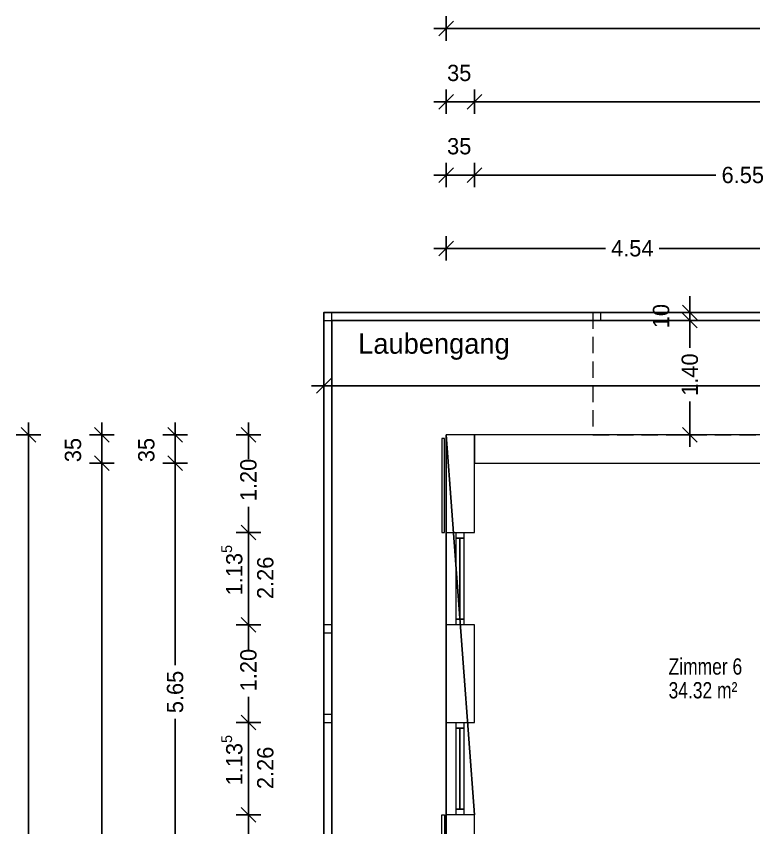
# Model space of a CAD drawing. Header units: metres. Extents: x 153.5 to 178.4, y 23.4 to 51.6.
# Drawn here: x 153.52 to 162.57, y 41.66 to 51.62 of the extents above; entities that cross this region are included whole.
import ezdxf

# ---------------------------------------------------------------- set-up
doc = ezdxf.new("R2010")
doc.units = ezdxf.units.M
doc.header["$XCLIPFRAME"] = 2
doc.header["$PDMODE"] = 65
doc.linetypes.add('AUSGEZOGEN', pattern=[0])
doc.linetypes.add('VERDECKT2_S2', pattern=[0.27, 0.2, -0.07])
for name, color, linetype, lineweight in [('Allgemein03', 7, 'AUSGEZOGEN', 25), ('Fenster', 7, 'AUSGEZOGEN', 13), ('Fensterbank', 7, 'AUSGEZOGEN', 13), ('Pfosten_ Stützen', 7, 'AUSGEZOGEN', 13), ('Raumbezeichnung', 7, 'AUSGEZOGEN', 13), ('Raumnummer', 7, 'AUSGEZOGEN', 13), ('Standard', 7, 'AUSGEZOGEN', 25), ('Stütze Holz', 7, 'AUSGEZOGEN', 13), ('Verschattung', 7, 'AUSGEZOGEN', 13), ('Wand Holz tragend', 7, 'AUSGEZOGEN', 13), ('Wohnfläche-Rohbau', 7, 'AUSGEZOGEN', 13)]:
    doc.layers.add(name, color=color, linetype=linetype, lineweight=lineweight)
doc.styles.add('ARIAL', font='arial.ttf')
doc.styles.add('Posterama Text Light', font='')
doc.styles.get('Posterama Text Light').set_extended_font_data('Posterama Text Light')
doc.dimstyles.new('DIMSTYLE_18', dxfattribs={"dimtxt": 0.2, "dimasz": 0.3, "dimexe": 0, "dimexo": 0, "dimgap": 0.1, "dimtad": 0, "dimrnd": 0.005, "dimzin": 4, "dimdsep": 46, "dimtxsty": 'Posterama Text Light', "dimblk1": 'ALL_ML_STRICH', "dimblk2": 'ALL_ML_STRICH', "dimsah": 1, "dimcen": 0, "dimclrd": 7, "dimclre": 7, "dimclrt": 7, "dimadec": 0, "dimazin": 0, "dimtfac": 1, "dimtdec": 0, "dimtix": 1, "dimtmove": 2, "dimatfit": 3, "dimfxl": 0, "dimtzin": 0, "dimlwd": 0, "dimlwe": 25, "dimarcsym": 0})
doc.dimstyles.new('DIMSTYLE_20', dxfattribs={"dimtxt": 0.2, "dimasz": 0.3, "dimexe": 0, "dimexo": 0, "dimgap": 0.1, "dimtad": 0, "dimrnd": 0.005, "dimzin": 4, "dimdsep": 46, "dimtxsty": 'Posterama Text Light', "dimblk1": 'ALL_ML_STRICH', "dimblk2": 'ALL_ML_STRICH', "dimsah": 1, "dimcen": 0, "dimclrd": 7, "dimclre": 7, "dimclrt": 7, "dimadec": 0, "dimazin": 0, "dimtfac": 1, "dimtdec": 0, "dimtix": 1, "dimtmove": 2, "dimatfit": 3, "dimfxl": 0, "dimtzin": 0, "dimlwd": 0, "dimlwe": 25, "dimarcsym": 0})
doc.dimstyles.new('DIMSTYLE_22', dxfattribs={"dimtxt": 0.2, "dimasz": 0.3, "dimexe": 0, "dimexo": 0, "dimgap": 0.1, "dimtad": 2, "dimdec": 1, "dimlfac": 100, "dimrnd": 0.5, "dimzin": 4, "dimdsep": 46, "dimtxsty": 'Posterama Text Light', "dimblk1": 'ALL_ML_STRICH', "dimblk2": 'ALL_ML_STRICH', "dimsah": 1, "dimcen": 0, "dimclrd": 7, "dimclre": 7, "dimclrt": 7, "dimadec": 0, "dimazin": 0, "dimtfac": 1, "dimtdec": 0, "dimtix": 1, "dimtmove": 2, "dimatfit": 3, "dimfxl": 0, "dimtvp": 1.2, "dimtzin": 0, "dimlwd": 0, "dimlwe": 25, "dimarcsym": 0})
doc.dimstyles.new('DIMSTYLE_3', dxfattribs={"dimtxt": 0.2, "dimasz": 0.3, "dimexe": 0, "dimexo": 1e-06, "dimgap": 0.1, "dimtad": 0, "dimdec": 3, "dimrnd": 0.005, "dimzin": 0, "dimdsep": 46, "dimtxsty": 'Posterama Text Light', "dimblk1": 'ALL_ML_STRICH', "dimblk2": 'ALL_ML_STRICH', "dimsah": 1, "dimcen": 0, "dimse1": 1, "dimse2": 1, "dimclrd": 7, "dimclre": 7, "dimclrt": 7, "dimadec": 0, "dimazin": 0, "dimtfac": 1, "dimtdec": 0, "dimtix": 1, "dimtmove": 2, "dimatfit": 3, "dimfxl": 0, "dimtzin": 0, "dimlwd": 0, "dimlwe": 25, "dimarcsym": 0})
doc.dimstyles.new('DIMSTYLE_5', dxfattribs={"dimtxt": 0.2, "dimasz": 0.3, "dimexe": 0, "dimexo": 1e-06, "dimgap": 0.1, "dimtad": 0, "dimrnd": 0.005, "dimzin": 0, "dimdsep": 46, "dimtxsty": 'Posterama Text Light', "dimblk1": 'ALL_ML_STRICH', "dimblk2": 'ALL_ML_STRICH', "dimsah": 1, "dimcen": 0, "dimse1": 1, "dimse2": 1, "dimclrd": 7, "dimclre": 7, "dimclrt": 7, "dimadec": 0, "dimazin": 0, "dimtfac": 1, "dimtdec": 0, "dimtix": 1, "dimtmove": 2, "dimatfit": 3, "dimfxl": 0, "dimtzin": 0, "dimlwd": 0, "dimlwe": 25, "dimarcsym": 0})
doc.dimstyles.new('DIMSTYLE_7', dxfattribs={"dimtxt": 0.2, "dimasz": 0.3, "dimexe": 0, "dimexo": 1e-06, "dimgap": 0.1, "dimtad": 2, "dimdec": 1, "dimlfac": 100, "dimrnd": 0.5, "dimzin": 0, "dimdsep": 46, "dimtxsty": 'Posterama Text Light', "dimblk1": 'ALL_ML_STRICH', "dimblk2": 'ALL_ML_STRICH', "dimsah": 1, "dimcen": 0, "dimse1": 1, "dimse2": 1, "dimclrd": 7, "dimclre": 7, "dimclrt": 7, "dimadec": 0, "dimazin": 0, "dimtfac": 1, "dimtdec": 0, "dimtix": 1, "dimtmove": 2, "dimatfit": 3, "dimfxl": 0, "dimtvp": 1.2, "dimtzin": 0, "dimlwd": 0, "dimlwe": 25, "dimarcsym": 0})
doc.dimstyles.new('DIMSTYLE_9', dxfattribs={"dimtxt": 0.2, "dimasz": 0.3, "dimexe": 0, "dimexo": 1e-06, "dimgap": 0.1, "dimtad": 2, "dimdec": 3, "dimrnd": 0.005, "dimzin": 0, "dimdsep": 46, "dimtxsty": 'Posterama Text Light', "dimblk1": 'ALL_ML_STRICH', "dimblk2": 'ALL_ML_STRICH', "dimsah": 1, "dimcen": 0, "dimse1": 1, "dimse2": 1, "dimclrd": 7, "dimclre": 7, "dimclrt": 7, "dimadec": 0, "dimazin": 0, "dimtfac": 1, "dimtdec": 0, "dimtix": 1, "dimtmove": 2, "dimatfit": 3, "dimfxl": 0, "dimtzin": 0, "dimlwd": 0, "dimlwe": 25, "dimarcsym": 0})
picture_1 = doc.add_image_def('image1.jpg', size_in_pixel=(256, 256))
picture_2 = doc.add_image_def('image2.jpg', size_in_pixel=(256, 256))

# ---------------------------------------------------------------- blocks, each defined once
blk = doc.blocks.new('ALL_ML_STRICH')
at = {"color": 0, "linetype": 'ByBlock', "lineweight": -2}
for p, q in [((0, -0.5), (0, 0.5)), ((-1, 0), (0.5, 0)), ((-0.3, -0.3), (0.3, 0.3))]:
    blk.add_line(p, q, dxfattribs=at)
blk = doc.blocks.new('*D25')
at = {"layer": 'DEFPOINTS', "color": 7, "linetype": 'AUSGEZOGEN', "lineweight": 25, "transparency": 33554687}
for p in [(158.7978, 46.4848), (153.6732, 28.4819), (158.7978, 28.4819)]:
    blk.add_point(p, dxfattribs=at)
at = {"layer": 'Standard', "color": 7, "linetype": 'AUSGEZOGEN', "lineweight": -2, "transparency": 33554687}
for p, q in [((153.6732, 37.9821), (153.6732, 46.4848)), ((153.6732, 28.4819), (153.6732, 37.0421))]:
    blk.add_line(p, q, dxfattribs=at)
at = {"layer": 'Standard', "color": 7, "linetype": 'AUSGEZOGEN', "lineweight": 25, "transparency": 33554687, "xscale": 0.3, "yscale": 0.3, "zscale": 0.3}
for p, rotation in [((153.6732, 46.4848), 90), ((153.6732, 28.4819), 270)]:
    blk.add_blockref('ALL_ML_STRICH', p, dxfattribs=dict(at, rotation=rotation))
at = {"layer": 'Standard', "color": 7, "linetype": 'AUSGEZOGEN', "lineweight": 25, "transparency": 33554687, "insert": (153.6732, 37.5121), "char_height": 0.2, "width": 1.2, "attachment_point": 5, "rotation": 90, "style": 'Posterama Text Light'}
blk.add_mtext('\\A1;{\\A1;{18.00\\H0.132000;\\S5^ ;}}', dxfattribs=at)
blk = doc.blocks.new('*D27')
at = {"layer": 'DEFPOINTS', "color": 7, "linetype": 'AUSGEZOGEN', "lineweight": 25, "transparency": 33554687}
for p in [(158.7978, 51.4721), (158.7978, 46.4848), (172.7978, 46.4848)]:
    blk.add_point(p, dxfattribs=at)
at = {"layer": 'Standard', "color": 7, "linetype": 'AUSGEZOGEN', "lineweight": -2, "transparency": 33554687}
for p, q in [((158.7978, 51.4721), (165.4096, 51.4721)), ((166.2096, 51.4721), (172.7978, 51.4721))]:
    blk.add_line(p, q, dxfattribs=at)
at = {"layer": 'Standard', "color": 7, "linetype": 'AUSGEZOGEN', "lineweight": 25, "transparency": 33554687, "xscale": 0.3, "yscale": 0.3, "zscale": 0.3, "rotation": 180}
blk.add_blockref('ALL_ML_STRICH', (158.7978, 51.4721), dxfattribs=at)
at = {"layer": 'Standard', "color": 7, "linetype": 'AUSGEZOGEN', "lineweight": 25, "transparency": 33554687, "xscale": 0.3, "yscale": 0.3, "zscale": 0.3}
blk.add_blockref('ALL_ML_STRICH', (172.7978, 51.4721), dxfattribs=at)
at = {"layer": 'Standard', "color": 7, "linetype": 'AUSGEZOGEN', "lineweight": 25, "transparency": 33554687, "insert": (165.8096, 51.4721), "char_height": 0.2, "width": 1, "attachment_point": 5, "style": 'Posterama Text Light'}
blk.add_mtext('\\A1;{\\A1;{14.00\\H0.132000;\\S^ ;}}', dxfattribs=at)
blk = doc.blocks.new('*D33')
at = {"layer": 'DEFPOINTS', "color": 7, "linetype": 'AUSGEZOGEN', "lineweight": 25, "transparency": 33554687}
for p in [(158.7978, 50.5721), (158.7978, 46.4848), (159.1478, 46.1348)]:
    blk.add_point(p, dxfattribs=at)
at = {"layer": 'Standard', "color": 7, "linetype": 'AUSGEZOGEN', "lineweight": -2, "transparency": 33554687}
blk.add_line((158.7978, 50.5721), (159.1478, 50.5721), dxfattribs=at)
at = {"layer": 'Standard', "color": 7, "linetype": 'AUSGEZOGEN', "lineweight": 25, "transparency": 33554687, "xscale": 0.3, "yscale": 0.3, "zscale": 0.3, "rotation": 180}
blk.add_blockref('ALL_ML_STRICH', (158.7978, 50.5721), dxfattribs=at)
at = {"layer": 'Standard', "color": 7, "linetype": 'AUSGEZOGEN', "lineweight": 25, "transparency": 33554687, "xscale": 0.3, "yscale": 0.3, "zscale": 0.3}
blk.add_blockref('ALL_ML_STRICH', (159.1478, 50.5721), dxfattribs=at)
at = {"layer": 'Standard', "color": 7, "linetype": 'AUSGEZOGEN', "lineweight": 25, "transparency": 33554687, "insert": (158.9592, 50.9249), "char_height": 0.2, "width": 0.8, "attachment_point": 5, "style": 'Posterama Text Light'}
blk.add_mtext('\\A1;{\\A1;{35\\H0.132000;\\S^ ;}}', dxfattribs=at)
blk = doc.blocks.new('*D34')
at = {"layer": 'DEFPOINTS', "color": 7, "linetype": 'AUSGEZOGEN', "lineweight": 25, "transparency": 33554687}
for p in [(159.1478, 50.5721), (159.1478, 46.1348), (172.4478, 46.1348)]:
    blk.add_point(p, dxfattribs=at)
at = {"layer": 'Standard', "color": 7, "linetype": 'AUSGEZOGEN', "lineweight": -2, "transparency": 33554687}
for p, q in [((159.1478, 50.5721), (165.4248, 50.5721)), ((166.2248, 50.5721), (172.4478, 50.5721))]:
    blk.add_line(p, q, dxfattribs=at)
at = {"layer": 'Standard', "color": 7, "linetype": 'AUSGEZOGEN', "lineweight": 25, "transparency": 33554687, "xscale": 0.3, "yscale": 0.3, "zscale": 0.3, "rotation": 180}
blk.add_blockref('ALL_ML_STRICH', (159.1478, 50.5721), dxfattribs=at)
at = {"layer": 'Standard', "color": 7, "linetype": 'AUSGEZOGEN', "lineweight": 25, "transparency": 33554687, "xscale": 0.3, "yscale": 0.3, "zscale": 0.3}
blk.add_blockref('ALL_ML_STRICH', (172.4478, 50.5721), dxfattribs=at)
at = {"layer": 'Standard', "color": 7, "linetype": 'AUSGEZOGEN', "lineweight": 25, "transparency": 33554687, "insert": (165.8248, 50.5721), "char_height": 0.2, "width": 1, "attachment_point": 5, "style": 'Posterama Text Light'}
blk.add_mtext('\\A1;{\\A1;{13.30\\H0.132000;\\S^ ;}}', dxfattribs=at)
blk = doc.blocks.new('*D39')
at = {"layer": 'DEFPOINTS', "color": 7, "linetype": 'AUSGEZOGEN', "lineweight": 25, "transparency": 33554687}
for p in [(158.7978, 48.7721), (158.7978, 46.4848), (163.3378, 46.4848)]:
    blk.add_point(p, dxfattribs=at)
at = {"layer": 'Standard', "color": 7, "linetype": 'AUSGEZOGEN', "lineweight": -2, "transparency": 33554687}
for p, q in [((158.7978, 48.7721), (160.753, 48.7721)), ((161.413, 48.7721), (163.3378, 48.7721))]:
    blk.add_line(p, q, dxfattribs=at)
at = {"layer": 'Standard', "color": 7, "linetype": 'AUSGEZOGEN', "lineweight": 25, "transparency": 33554687, "xscale": 0.3, "yscale": 0.3, "zscale": 0.3, "rotation": 180}
blk.add_blockref('ALL_ML_STRICH', (158.7978, 48.7721), dxfattribs=at)
at = {"layer": 'Standard', "color": 7, "linetype": 'AUSGEZOGEN', "lineweight": 25, "transparency": 33554687, "xscale": 0.3, "yscale": 0.3, "zscale": 0.3}
blk.add_blockref('ALL_ML_STRICH', (163.3378, 48.7721), dxfattribs=at)
at = {"layer": 'Standard', "color": 7, "linetype": 'AUSGEZOGEN', "lineweight": 25, "transparency": 33554687, "insert": (161.083, 48.7721), "char_height": 0.2, "width": 0.8, "attachment_point": 5, "style": 'Posterama Text Light'}
blk.add_mtext('\\A1;{\\A1;{4.54\\H0.132000;\\S^ ;}}', dxfattribs=at)
blk = doc.blocks.new('*D58')
at = {"layer": 'DEFPOINTS', "color": 7, "linetype": 'AUSGEZOGEN', "lineweight": 25, "transparency": 33554687}
for p in [(159.1478, 46.1348), (154.5732, 28.8319), (159.1478, 28.8319)]:
    blk.add_point(p, dxfattribs=at)
at = {"layer": 'Standard', "color": 7, "linetype": 'AUSGEZOGEN', "lineweight": -2, "transparency": 33554687}
for p, q in [((154.5732, 38.0094), (154.5732, 46.1348)), ((154.5732, 28.8319), (154.5732, 37.0694))]:
    blk.add_line(p, q, dxfattribs=at)
at = {"layer": 'Standard', "color": 7, "linetype": 'AUSGEZOGEN', "lineweight": 25, "transparency": 33554687, "xscale": 0.3, "yscale": 0.3, "zscale": 0.3}
for p, rotation in [((154.5732, 46.1348), 90), ((154.5732, 28.8319), 270)]:
    blk.add_blockref('ALL_ML_STRICH', p, dxfattribs=dict(at, rotation=rotation))
at = {"layer": 'Standard', "color": 7, "linetype": 'AUSGEZOGEN', "lineweight": 25, "transparency": 33554687, "insert": (154.5732, 37.5394), "char_height": 0.2, "width": 1.2, "attachment_point": 5, "rotation": 90, "style": 'Posterama Text Light'}
blk.add_mtext('\\A1;{\\A1;{17.30\\H0.132000;\\S5^ ;}}', dxfattribs=at)
blk = doc.blocks.new('*D59')
at = {"layer": 'DEFPOINTS', "color": 7, "linetype": 'AUSGEZOGEN', "lineweight": 25, "transparency": 33554687}
for p in [(158.7978, 46.4848), (154.5732, 46.1348), (159.1478, 46.1348)]:
    blk.add_point(p, dxfattribs=at)
at = {"layer": 'Standard', "color": 7, "linetype": 'AUSGEZOGEN', "lineweight": -2, "transparency": 33554687}
blk.add_line((154.5732, 46.1348), (154.5732, 46.4848), dxfattribs=at)
at = {"layer": 'Standard', "color": 7, "linetype": 'AUSGEZOGEN', "lineweight": 25, "transparency": 33554687, "xscale": 0.3, "yscale": 0.3, "zscale": 0.3}
for p, rotation in [((154.5732, 46.4848), 90), ((154.5732, 46.1348), 270)]:
    blk.add_blockref('ALL_ML_STRICH', p, dxfattribs=dict(at, rotation=rotation))
at = {"layer": 'Standard', "color": 7, "linetype": 'AUSGEZOGEN', "lineweight": 25, "transparency": 33554687, "insert": (154.2204, 46.2963), "char_height": 0.2, "width": 0.8, "attachment_point": 5, "rotation": 90, "style": 'Posterama Text Light'}
blk.add_mtext('\\A1;{\\A1;{35\\H0.132000;\\S^ ;}}', dxfattribs=at)
blk = doc.blocks.new('*D76')
at = {"layer": 'DEFPOINTS', "color": 7, "linetype": 'AUSGEZOGEN', "lineweight": 25, "transparency": 33554687}
for p in [(158.7978, 41.8167), (156.3732, 40.4848), (159.1478, 40.4848)]:
    blk.add_point(p, dxfattribs=at)
at = {"layer": 'Standard', "color": 7, "linetype": 'AUSGEZOGEN', "lineweight": -2, "transparency": 33554687}
for p, q in [((156.3732, 41.5326), (156.3732, 41.8167)), ((156.3732, 40.4848), (156.3732, 40.8726))]:
    blk.add_line(p, q, dxfattribs=at)
at = {"layer": 'Standard', "color": 7, "linetype": 'AUSGEZOGEN', "lineweight": 25, "transparency": 33554687, "xscale": 0.3, "yscale": 0.3, "zscale": 0.3}
for p, rotation in [((156.3732, 41.8167), 90), ((156.3732, 40.4848), 270)]:
    blk.add_blockref('ALL_ML_STRICH', p, dxfattribs=dict(at, rotation=rotation))
at = {"layer": 'Standard', "color": 7, "linetype": 'AUSGEZOGEN', "lineweight": 25, "transparency": 33554687, "insert": (156.3732, 41.2026), "char_height": 0.2, "width": 0.8, "attachment_point": 5, "rotation": 90, "style": 'Posterama Text Light'}
blk.add_mtext('\\A1;{\\A1;{1.33\\H0.132000;\\S^ ;}}', dxfattribs=at)
blk = doc.blocks.new('*D77')
at = {"layer": 'DEFPOINTS', "color": 7, "linetype": 'AUSGEZOGEN', "lineweight": 25, "transparency": 33554687}
for p in [(158.7978, 42.9517), (156.3732, 41.8167), (158.7978, 41.8167)]:
    blk.add_point(p, dxfattribs=at)
at = {"layer": 'Standard', "color": 7, "linetype": 'AUSGEZOGEN', "lineweight": -2, "transparency": 33554687}
blk.add_line((156.3732, 41.8167), (156.3732, 42.9517), dxfattribs=at)
at = {"layer": 'Standard', "color": 7, "linetype": 'AUSGEZOGEN', "lineweight": 25, "transparency": 33554687, "xscale": 0.3, "yscale": 0.3, "zscale": 0.3}
for p, rotation in [((156.3732, 42.9517), 90), ((156.3732, 41.8167), 270)]:
    blk.add_blockref('ALL_ML_STRICH', p, dxfattribs=dict(at, rotation=rotation))
at = {"layer": 'Standard', "color": 7, "linetype": 'AUSGEZOGEN', "lineweight": 25, "transparency": 33554687, "insert": (156.1704, 42.4889), "char_height": 0.2, "width": 1, "attachment_point": 5, "rotation": 90, "style": 'Posterama Text Light'}
blk.add_mtext('\\A1;{\\A1;{1.13\\H0.132000;\\S5^ ;}}', dxfattribs=at)
at = {"layer": 'Standard', "color": 7, "linetype": 'AUSGEZOGEN', "lineweight": 25, "transparency": 33554687, "insert": (156.4788, 42.1341), "char_height": 0.2, "width": 0.01, "attachment_point": 1, "rotation": 90, "line_spacing_factor": 0.60241, "style": 'Posterama Text Light'}
blk.add_mtext('\\A1;{2.26\\H0.132000;\\S^ ;}', dxfattribs=at)
blk = doc.blocks.new('*D78')
at = {"layer": 'DEFPOINTS', "color": 7, "linetype": 'AUSGEZOGEN', "lineweight": 25, "transparency": 33554687}
for p in [(158.7978, 44.1498), (156.3732, 42.9517), (158.7978, 42.9517)]:
    blk.add_point(p, dxfattribs=at)
at = {"layer": 'Standard', "color": 7, "linetype": 'AUSGEZOGEN', "lineweight": -2, "transparency": 33554687}
for p, q in [((156.3732, 43.925), (156.3732, 44.1498)), ((156.3732, 42.9517), (156.3732, 43.265))]:
    blk.add_line(p, q, dxfattribs=at)
at = {"layer": 'Standard', "color": 7, "linetype": 'AUSGEZOGEN', "lineweight": 25, "transparency": 33554687, "xscale": 0.3, "yscale": 0.3, "zscale": 0.3}
for p, rotation in [((156.3732, 44.1498), 90), ((156.3732, 42.9517), 270)]:
    blk.add_blockref('ALL_ML_STRICH', p, dxfattribs=dict(at, rotation=rotation))
at = {"layer": 'Standard', "color": 7, "linetype": 'AUSGEZOGEN', "lineweight": 25, "transparency": 33554687, "insert": (156.3732, 43.595), "char_height": 0.2, "width": 0.8, "attachment_point": 5, "rotation": 90, "style": 'Posterama Text Light'}
blk.add_mtext('\\A1;{\\A1;{1.20\\H0.132000;\\S^ ;}}', dxfattribs=at)
blk = doc.blocks.new('*D79')
at = {"layer": 'DEFPOINTS', "color": 7, "linetype": 'AUSGEZOGEN', "lineweight": 25, "transparency": 33554687}
for p in [(158.7978, 45.2848), (156.3732, 44.1498), (158.7978, 44.1498)]:
    blk.add_point(p, dxfattribs=at)
at = {"layer": 'Standard', "color": 7, "linetype": 'AUSGEZOGEN', "lineweight": -2, "transparency": 33554687}
blk.add_line((156.3732, 44.1498), (156.3732, 45.2848), dxfattribs=at)
at = {"layer": 'Standard', "color": 7, "linetype": 'AUSGEZOGEN', "lineweight": 25, "transparency": 33554687, "xscale": 0.3, "yscale": 0.3, "zscale": 0.3}
for p, rotation in [((156.3732, 45.2848), 90), ((156.3732, 44.1498), 270)]:
    blk.add_blockref('ALL_ML_STRICH', p, dxfattribs=dict(at, rotation=rotation))
at = {"layer": 'Standard', "color": 7, "linetype": 'AUSGEZOGEN', "lineweight": 25, "transparency": 33554687, "insert": (156.1704, 44.8219), "char_height": 0.2, "width": 1, "attachment_point": 5, "rotation": 90, "style": 'Posterama Text Light'}
blk.add_mtext('\\A1;{\\A1;{1.13\\H0.132000;\\S5^ ;}}', dxfattribs=at)
at = {"layer": 'Standard', "color": 7, "linetype": 'AUSGEZOGEN', "lineweight": 25, "transparency": 33554687, "insert": (156.4788, 44.4671), "char_height": 0.2, "width": 0.01, "attachment_point": 1, "rotation": 90, "line_spacing_factor": 0.60241, "style": 'Posterama Text Light'}
blk.add_mtext('\\A1;{2.26\\H0.132000;\\S^ ;}', dxfattribs=at)
blk = doc.blocks.new('*D80')
at = {"layer": 'DEFPOINTS', "color": 7, "linetype": 'AUSGEZOGEN', "lineweight": 25, "transparency": 33554687}
for p in [(158.7978, 46.4848), (156.3732, 45.2848), (158.7978, 45.2848)]:
    blk.add_point(p, dxfattribs=at)
at = {"layer": 'Standard', "color": 7, "linetype": 'AUSGEZOGEN', "lineweight": -2, "transparency": 33554687}
for p, q in [((156.3732, 46.259), (156.3732, 46.4848)), ((156.3732, 45.2848), (156.3732, 45.599))]:
    blk.add_line(p, q, dxfattribs=at)
at = {"layer": 'Standard', "color": 7, "linetype": 'AUSGEZOGEN', "lineweight": 25, "transparency": 33554687, "xscale": 0.3, "yscale": 0.3, "zscale": 0.3}
for p, rotation in [((156.3732, 46.4848), 90), ((156.3732, 45.2848), 270)]:
    blk.add_blockref('ALL_ML_STRICH', p, dxfattribs=dict(at, rotation=rotation))
at = {"layer": 'Standard', "color": 7, "linetype": 'AUSGEZOGEN', "lineweight": 25, "transparency": 33554687, "insert": (156.3732, 45.929), "char_height": 0.2, "width": 0.8, "attachment_point": 5, "rotation": 90, "style": 'Posterama Text Light'}
blk.add_mtext('\\A1;{\\A1;{1.20\\H0.132000;\\S^ ;}}', dxfattribs=at)
blk = doc.blocks.new('*D81')
at = {"layer": 'DEFPOINTS', "color": 7, "linetype": 'AUSGEZOGEN', "lineweight": 25, "transparency": 33554687}
for p in [(158.7978, 49.6721), (158.7978, 46.4848), (159.1478, 46.1348)]:
    blk.add_point(p, dxfattribs=at)
at = {"layer": 'Standard', "color": 7, "linetype": 'AUSGEZOGEN', "lineweight": -2, "transparency": 33554687}
blk.add_line((158.7978, 49.6721), (159.1478, 49.6721), dxfattribs=at)
at = {"layer": 'Standard', "color": 7, "linetype": 'AUSGEZOGEN', "lineweight": 25, "transparency": 33554687, "xscale": 0.3, "yscale": 0.3, "zscale": 0.3, "rotation": 180}
blk.add_blockref('ALL_ML_STRICH', (158.7978, 49.6721), dxfattribs=at)
at = {"layer": 'Standard', "color": 7, "linetype": 'AUSGEZOGEN', "lineweight": 25, "transparency": 33554687, "xscale": 0.3, "yscale": 0.3, "zscale": 0.3}
blk.add_blockref('ALL_ML_STRICH', (159.1478, 49.6721), dxfattribs=at)
at = {"layer": 'Standard', "color": 7, "linetype": 'AUSGEZOGEN', "lineweight": 25, "transparency": 33554687, "insert": (158.9592, 50.0249), "char_height": 0.2, "width": 0.8, "attachment_point": 5, "style": 'Posterama Text Light'}
blk.add_mtext('\\A1;{\\A1;{35\\H0.132000;\\S^ ;}}', dxfattribs=at)
blk = doc.blocks.new('*D82')
at = {"layer": 'DEFPOINTS', "color": 7, "linetype": 'AUSGEZOGEN', "lineweight": 25, "transparency": 33554687}
for p in [(159.1478, 49.6721), (159.1478, 46.1348), (165.6978, 46.1348)]:
    blk.add_point(p, dxfattribs=at)
at = {"layer": 'Standard', "color": 7, "linetype": 'AUSGEZOGEN', "lineweight": -2, "transparency": 33554687}
for p, q in [((159.1478, 49.6721), (162.1094, 49.6721)), ((162.7694, 49.6721), (165.6978, 49.6721))]:
    blk.add_line(p, q, dxfattribs=at)
at = {"layer": 'Standard', "color": 7, "linetype": 'AUSGEZOGEN', "lineweight": 25, "transparency": 33554687, "xscale": 0.3, "yscale": 0.3, "zscale": 0.3, "rotation": 180}
blk.add_blockref('ALL_ML_STRICH', (159.1478, 49.6721), dxfattribs=at)
at = {"layer": 'Standard', "color": 7, "linetype": 'AUSGEZOGEN', "lineweight": 25, "transparency": 33554687, "xscale": 0.3, "yscale": 0.3, "zscale": 0.3}
blk.add_blockref('ALL_ML_STRICH', (165.6978, 49.6721), dxfattribs=at)
at = {"layer": 'Standard', "color": 7, "linetype": 'AUSGEZOGEN', "lineweight": 25, "transparency": 33554687, "insert": (162.4394, 49.6721), "char_height": 0.2, "width": 0.8, "attachment_point": 5, "style": 'Posterama Text Light'}
blk.add_mtext('\\A1;{\\A1;{6.55\\H0.132000;\\S^ ;}}', dxfattribs=at)
blk = doc.blocks.new('*D98')
at = {"layer": 'DEFPOINTS', "color": 7, "linetype": 'AUSGEZOGEN', "lineweight": 25, "transparency": 33554687}
for p in [(159.1478, 46.1348), (155.4732, 40.4848), (159.1478, 40.4848)]:
    blk.add_point(p, dxfattribs=at)
at = {"layer": 'Standard', "color": 7, "linetype": 'AUSGEZOGEN', "lineweight": -2, "transparency": 33554687}
for p, q in [((155.4732, 43.6564), (155.4732, 46.1348)), ((155.4732, 40.4848), (155.4732, 42.9964))]:
    blk.add_line(p, q, dxfattribs=at)
at = {"layer": 'Standard', "color": 7, "linetype": 'AUSGEZOGEN', "lineweight": 25, "transparency": 33554687, "xscale": 0.3, "yscale": 0.3, "zscale": 0.3}
for p, rotation in [((155.4732, 46.1348), 90), ((155.4732, 40.4848), 270)]:
    blk.add_blockref('ALL_ML_STRICH', p, dxfattribs=dict(at, rotation=rotation))
at = {"layer": 'Standard', "color": 7, "linetype": 'AUSGEZOGEN', "lineweight": 25, "transparency": 33554687, "insert": (155.4732, 43.3264), "char_height": 0.2, "width": 0.8, "attachment_point": 5, "rotation": 90, "style": 'Posterama Text Light'}
blk.add_mtext('\\A1;{\\A1;{5.65\\H0.132000;\\S^ ;}}', dxfattribs=at)
blk = doc.blocks.new('*D99')
at = {"layer": 'DEFPOINTS', "color": 7, "linetype": 'AUSGEZOGEN', "lineweight": 25, "transparency": 33554687}
for p in [(158.7978, 46.4848), (155.4732, 46.1348), (159.1478, 46.1348)]:
    blk.add_point(p, dxfattribs=at)
at = {"layer": 'Standard', "color": 7, "linetype": 'AUSGEZOGEN', "lineweight": -2, "transparency": 33554687}
blk.add_line((155.4732, 46.1348), (155.4732, 46.4848), dxfattribs=at)
at = {"layer": 'Standard', "color": 7, "linetype": 'AUSGEZOGEN', "lineweight": 25, "transparency": 33554687, "xscale": 0.3, "yscale": 0.3, "zscale": 0.3}
for p, rotation in [((155.4732, 46.4848), 90), ((155.4732, 46.1348), 270)]:
    blk.add_blockref('ALL_ML_STRICH', p, dxfattribs=dict(at, rotation=rotation))
at = {"layer": 'Standard', "color": 7, "linetype": 'AUSGEZOGEN', "lineweight": 25, "transparency": 33554687, "insert": (155.1204, 46.2963), "char_height": 0.2, "width": 0.8, "attachment_point": 5, "rotation": 90, "style": 'Posterama Text Light'}
blk.add_mtext('\\A1;{\\A1;{35\\H0.132000;\\S^ ;}}', dxfattribs=at)
blk = doc.blocks.new('*D134')
at = {"layer": 'DEFPOINTS', "color": 7, "linetype": 'AUSGEZOGEN', "lineweight": 25, "transparency": 33554687}
for p in [(157.2978, 47.9848), (174.2978, 47.9848), (157.2978, 47.0837)]:
    blk.add_point(p, dxfattribs=at)
at = {"layer": 'Standard', "color": 7, "linetype": 'AUSGEZOGEN', "lineweight": -2, "transparency": 33554687}
for p, q in [((157.2978, 47.0837), (157.2978, 47.0837)), ((157.2978, 47.0837), (165.4203, 47.0837)), ((166.2203, 47.0837), (174.2978, 47.0837)), ((174.2978, 47.0837), (174.2978, 47.0837))]:
    blk.add_line(p, q, dxfattribs=at)
at = {"layer": 'Standard', "color": 7, "linetype": 'AUSGEZOGEN', "lineweight": 25, "transparency": 33554687, "xscale": 0.3, "yscale": 0.3, "zscale": 0.3, "rotation": 180}
blk.add_blockref('ALL_ML_STRICH', (157.2978, 47.0837), dxfattribs=at)
at = {"layer": 'Standard', "color": 7, "linetype": 'AUSGEZOGEN', "lineweight": 25, "transparency": 33554687, "xscale": 0.3, "yscale": 0.3, "zscale": 0.3}
blk.add_blockref('ALL_ML_STRICH', (174.2978, 47.0837), dxfattribs=at)
at = {"layer": 'Standard', "color": 7, "linetype": 'AUSGEZOGEN', "lineweight": 25, "transparency": 33554687, "insert": (165.8203, 47.0837), "char_height": 0.2, "width": 1, "attachment_point": 5, "style": 'Posterama Text Light'}
blk.add_mtext('\\A1;{\\A1;{17.00\\H0.132000;\\S^ ;}}', dxfattribs=at)
blk = doc.blocks.new('*D138')
at = {"layer": 'DEFPOINTS', "color": 7, "linetype": 'AUSGEZOGEN', "lineweight": 25, "transparency": 33554687}
for p in [(157.3978, 47.8848), (159.1478, 46.4848), (161.7901, 46.4848)]:
    blk.add_point(p, dxfattribs=at)
at = {"layer": 'Standard', "color": 7, "linetype": 'AUSGEZOGEN', "lineweight": -2, "transparency": 33554687}
for p, q in [((161.7901, 47.8848), (161.7901, 47.8848)), ((161.7901, 47.5521), (161.7901, 47.8848)), ((161.7901, 46.4848), (161.7901, 46.8921)), ((161.7901, 46.4848), (161.7901, 46.4848))]:
    blk.add_line(p, q, dxfattribs=at)
at = {"layer": 'Standard', "color": 7, "linetype": 'AUSGEZOGEN', "lineweight": 25, "transparency": 33554687, "xscale": 0.3, "yscale": 0.3, "zscale": 0.3}
for p, rotation in [((161.7901, 47.8848), 90), ((161.7901, 46.4848), 270)]:
    blk.add_blockref('ALL_ML_STRICH', p, dxfattribs=dict(at, rotation=rotation))
at = {"layer": 'Standard', "color": 7, "linetype": 'AUSGEZOGEN', "lineweight": 25, "transparency": 33554687, "insert": (161.7901, 47.2221), "char_height": 0.2, "width": 0.8, "attachment_point": 5, "rotation": 90, "style": 'Posterama Text Light'}
blk.add_mtext('\\A1;{\\A1;{1.40\\H0.132000;\\S^ ;}}', dxfattribs=at)
blk = doc.blocks.new('*D139')
at = {"layer": 'DEFPOINTS', "color": 7, "linetype": 'AUSGEZOGEN', "lineweight": 25, "transparency": 33554687}
for p in [(157.2978, 47.9848), (157.3978, 47.8848), (161.7901, 47.8848)]:
    blk.add_point(p, dxfattribs=at)
at = {"layer": 'Standard', "color": 7, "linetype": 'AUSGEZOGEN', "lineweight": -2, "transparency": 33554687}
for p, q in [((161.7901, 47.9848), (161.7901, 47.9848)), ((161.7901, 47.8848), (161.7901, 47.9848)), ((161.7901, 47.8848), (161.7901, 47.8848))]:
    blk.add_line(p, q, dxfattribs=at)
at = {"layer": 'Standard', "color": 7, "linetype": 'AUSGEZOGEN', "lineweight": 25, "transparency": 33554687, "xscale": 0.3, "yscale": 0.3, "zscale": 0.3}
for p, rotation in [((161.7901, 47.8848), 270), ((161.7901, 47.9848), 90)]:
    blk.add_blockref('ALL_ML_STRICH', p, dxfattribs=dict(at, rotation=rotation))
at = {"layer": 'Standard', "color": 7, "linetype": 'AUSGEZOGEN', "lineweight": 25, "transparency": 33554687, "insert": (161.4373, 47.9406), "char_height": 0.2, "width": 0.8, "attachment_point": 5, "rotation": 90, "style": 'Posterama Text Light'}
blk.add_mtext('\\A1;{\\A1;{10\\H0.132000;\\S^ ;}}', dxfattribs=at)

msp = doc.modelspace()

# ---------------------------------------------------------------- linework, layer by layer
at = {"layer": 'Allgemein03', "color": 7, "linetype": 'VERDECKT2_S2', "lineweight": 13, "transparency": 33554687}
msp.add_lwpolyline([(160.5978, 47.9848), (160.5978, 46.4848), (170.9978, 46.4848), (170.9978, 47.9848), (160.5978, 47.9848)], close=True, dxfattribs=at)
at = {"layer": 'Fenster', "transparency": 33554687}
for points in [[(158.9228, 45.2148), (158.9228, 45.2848), (159.0148, 45.2848), (159.0148, 45.2148), (158.9228, 45.2148)], [(158.9228, 44.2198), (158.9228, 45.2148), (159.0148, 45.2148), (159.0148, 44.2198), (158.9228, 44.2198)], [(158.9228, 44.1498), (158.9228, 44.2198), (159.0148, 44.2198), (159.0148, 44.1498), (158.9228, 44.1498)], [(158.9228, 42.8817), (158.9228, 42.9517), (159.0148, 42.9517), (159.0148, 42.8817), (158.9228, 42.8817)], [(158.9228, 41.8867), (158.9228, 42.8817), (159.0148, 42.8817), (159.0148, 41.8867), (158.9228, 41.8867)], [(158.9228, 41.8167), (158.9228, 41.8867), (159.0148, 41.8867), (159.0148, 41.8167), (158.9228, 41.8167)]]:
    msp.add_lwpolyline(points, close=True, dxfattribs=at)
for points in [[(158.9688, 44.2198, 3.24), (158.9688, 45.2148, 3.24), (158.9688, 45.2148, 5.36), (158.9688, 44.2198, 5.36)], [(158.9688, 41.8867, 3.24), (158.9688, 42.8817, 3.24), (158.9688, 42.8817, 5.36), (158.9688, 41.8867, 5.36)]]:
    msp.add_3dface(points, dxfattribs=at)
at = {"layer": 'Fensterbank', "color": 7, "linetype": 'AUSGEZOGEN', "lineweight": 18, "transparency": 33554687}
for p, q in [((158.7978, 44.1498), (158.7978, 45.2848)), ((158.7978, 41.8167), (158.7978, 42.9517))]:
    msp.add_line(p, q, dxfattribs=at)
at = {"layer": 'Standard', "color": 1, "linetype": 'AUSGEZOGEN', "lineweight": 25, "transparency": 33554687}
for points in [[(157.2978, 26.9819), (157.2978, 47.9848), (174.2978, 47.9848), (174.2978, 26.9819), (157.2978, 26.9819)], [(157.3978, 27.0819), (157.3978, 47.8848), (174.1978, 47.8848), (174.1978, 27.0819), (157.3978, 27.0819)]]:
    msp.add_lwpolyline(points, close=True, dxfattribs=at)
at = {"layer": 'Verschattung', "transparency": 33554687}
for points in [[(158.7478, 46.4398), (158.7478, 45.2848), (158.7778, 45.2848), (158.7778, 46.4398), (158.7478, 46.4398)], [(158.7478, 40.6617), (158.7478, 41.8167), (158.7778, 41.8167), (158.7778, 40.6617), (158.7478, 40.6617)]]:
    msp.add_lwpolyline(points, close=True, dxfattribs=at)

# ---------------------------------------------------------------- texts
at = {"layer": 'Pfosten_ Stützen', "color": 7, "linetype": 'AUSGEZOGEN', "lineweight": 25, "transparency": 33554687, "insert": (157.7198, 47.7289), "char_height": 0.25, "width": 2.0875, "attachment_point": 1, "style": 'Posterama Text Light'}
msp.add_mtext('\\A1;{\\fPosterama Text Light|i0|b0;\\H0.250000;\\W1.000000;\\C7;Laubengang}\\P', dxfattribs=at)
at = {"layer": 'Raumbezeichnung', "transparency": 33554687, "insert": (161.5285, 43.5363), "char_height": 0.2, "width": 1.053333, "attachment_point": 7, "style": 'Posterama Text Light'}
msp.add_mtext('\\A1;{\\fPosterama Text Light|i0|b0;\\H0.200000;\\W0.800000;\\C7;Zimmer 6}\\P', dxfattribs=at)
at = {"layer": 'Raumnummer', "transparency": 33554687, "insert": (161.5285, 43.8695), "char_height": 0.2, "width": 0.054754, "attachment_point": 7, "style": 'ARIAL'}
msp.add_mtext('}\\P', dxfattribs=at)
at = {"layer": 'Wohnfläche-Rohbau', "transparency": 33554687, "insert": (161.5285, 43.2447), "char_height": 0.2, "width": 0.96, "attachment_point": 7, "style": 'Posterama Text Light'}
msp.add_mtext('\\A1;{\\fPosterama Text Light|i0|b0;\\H0.200000;\\W0.800000;\\C7;34.32 m²}\\P', dxfattribs=at)

# ---------------------------------------------------------------- dimensions: what is measured, and where the dimension line sits
at = {"layer": 'Standard', "color": 7, "linetype": 'AUSGEZOGEN', "lineweight": 25, "transparency": 33554687}
for base, p1, p2, dimstyle, picture, middle in [((172.7978, 51.4721), (158.7978, 46.4848), (172.7978, 46.4848), 'DIMSTYLE_5', '*D27', (165.8096, 51.4721)), ((159.1478, 50.5721), (158.7978, 46.4848), (159.1478, 46.1348), 'DIMSTYLE_7', '*D33', (158.9592, 50.9249)), ((172.4478, 50.5721), (159.1478, 46.1348), (172.4478, 46.1348), 'DIMSTYLE_5', '*D34', (165.8248, 50.5721)), ((159.1478, 49.6721), (158.7978, 46.4848), (159.1478, 46.1348), 'DIMSTYLE_7', '*D81', (158.9592, 50.0249)), ((165.6978, 49.6721), (159.1478, 46.1348), (165.6978, 46.1348), 'DIMSTYLE_5', '*D82', (162.4394, 49.6721)), ((163.3378, 48.7721), (158.7978, 46.4848), (163.3378, 46.4848), 'DIMSTYLE_5', '*D39', (161.083, 48.7721)), ((174.2978, 47.0837), (157.2978, 47.0837), (174.2978, 47.0837), 'DIMSTYLE_18', '*D134', (165.8203, 47.0837))]:
    dim = msp.add_linear_dim(base=base, p1=p1, p2=p2, dimstyle=dimstyle, override={"dimpost": '<>', "dimclrd": 7, "dimclre": 7, "dimclrt": 7, "dimlwd": 0, "dimlwe": 25}, dxfattribs=at)
    dim.commit()
    dim.dimension.update_dxf_attribs({"geometry": picture, "text_midpoint": middle, "dimtype": 160})
for base, p1, p2, dimstyle, picture, middle in [((161.7901, 47.9848), (161.7901, 47.8848), (161.7901, 47.9848), 'DIMSTYLE_22', '*D139', (161.4373, 47.9406)), ((161.7901, 47.8848), (161.7901, 46.4848), (161.7901, 47.8848), 'DIMSTYLE_20', '*D138', (161.7901, 47.2221)), ((153.6732, 46.4848), (158.7978, 28.4819), (158.7978, 46.4848), 'DIMSTYLE_3', '*D25', (153.6732, 37.5121)), ((154.5732, 46.4848), (159.1478, 46.1348), (158.7978, 46.4848), 'DIMSTYLE_7', '*D59', (154.2204, 46.2963)), ((155.4732, 46.4848), (159.1478, 46.1348), (158.7978, 46.4848), 'DIMSTYLE_7', '*D99', (155.1204, 46.2963)), ((156.3732, 46.4848), (158.7978, 45.2848), (158.7978, 46.4848), 'DIMSTYLE_5', '*D80', (156.3732, 45.929)), ((154.5732, 46.1348), (159.1478, 28.8319), (159.1478, 46.1348), 'DIMSTYLE_3', '*D58', (154.5732, 37.5394)), ((155.4732, 46.1348), (159.1478, 40.4848), (159.1478, 46.1348), 'DIMSTYLE_5', '*D98', (155.4732, 43.3264)), ((156.3732, 44.1498), (158.7978, 42.9517), (158.7978, 44.1498), 'DIMSTYLE_5', '*D78', (156.3732, 43.595)), ((156.3732, 41.8167), (159.1478, 40.4848), (158.7978, 41.8167), 'DIMSTYLE_5', '*D76', (156.3732, 41.2026))]:
    dim = msp.add_linear_dim(base=base, p1=p1, p2=p2, angle=90, dimstyle=dimstyle, override={"dimpost": '<>', "dimclrd": 7, "dimclre": 7, "dimclrt": 7, "dimlwd": 0, "dimlwe": 25}, dxfattribs=at)
    dim.commit()
    dim.dimension.update_dxf_attribs({"geometry": picture, "text_midpoint": middle, "dimtype": 160})
for base, p1, p2, picture, middle in [((156.3732, 45.2848), (158.7978, 44.1498), (158.7978, 45.2848), '*D79', (156.1704, 44.8219)), ((156.3732, 42.9517), (158.7978, 41.8167), (158.7978, 42.9517), '*D77', (156.1704, 42.4889))]:
    dim = msp.add_linear_dim(base=base, p1=p1, p2=p2, angle=90, text='<>\\X\\A1;{2.26\\H0.132000;\\S^ ;}', dimstyle='DIMSTYLE_9', override={"dimpost": '<>', "dimclrd": 7, "dimclre": 7, "dimclrt": 7, "dimlwd": 0, "dimlwe": 25}, dxfattribs=at)
    dim.commit()
    dim.dimension.update_dxf_attribs({"geometry": picture, "text_midpoint": middle, "dimtype": 160})

# ---------------------------------------------------------------- pictures from other files: only their frames are drawn
at = {"layer": 'Stütze Holz', "lineweight": 18, "transparency": 33554687}
image = msp.add_image(picture_2, insert=(157.2978, 47.8848), size_in_units=(0.381, 0.381), dxfattribs=at)
image.set_boundary_path([(66.7, 255.5), (66.7, 188.3), (-0.5, 188.3), (-0.5, 255.5), (66.7, 255.5)])
image = msp.add_image(picture_2, insert=(160.5978, 47.8848), size_in_units=(0.381, 0.381), dxfattribs=at)
image.set_boundary_path([(66.7, 255.5), (66.7, 188.3), (-0.5, 188.3), (-0.5, 255.5), (66.7, 255.5)])
image = msp.add_image(picture_2, insert=(157.2978, 44.0506), size_in_units=(0.381, 0.381), dxfattribs=at)
image.set_boundary_path([(66.7, 255.5), (66.7, 188.3), (-0.5, 188.3), (-0.5, 255.5), (66.7, 255.5)])
image = msp.add_image(picture_2, insert=(157.2978, 42.9517), size_in_units=(0.381, 0.381), dxfattribs=at)
image.set_boundary_path([(66.7, 255.5), (66.7, 188.3), (-0.5, 188.3), (-0.5, 255.5), (66.7, 255.5)])
at = {"layer": 'Wand Holz tragend', "color": 1, "linetype": 'AUSGEZOGEN', "lineweight": 18, "transparency": 33554687}
image = msp.add_image(picture_1, insert=(158.7978, 46.4848), size_in_units=(2.56, 2.56), rotation=-90, dxfattribs=at)
image.set_boundary_path([(1183.75, 255.5), (1566.326, 255.5), (1566.326, 220.5), (1183.75, 220.5), (1183.75, 255.5), (942.29, 255.5), (1070.25, 255.5), (1070.25, 220.5), (942.29, 220.5), (942.29, 255.5), (1679.826, 255.5), (1764.786, 255.5), (1764.786, 220.5), (1679.826, 220.5), (1679.826, 255.5), (233, 255.5), (352.807, 255.5), (352.807, 220.5), (233, 220.5), (233, 255.5), (-0.5, 255.5), (119.5, 255.5), (119.5, 220.5), (-0.5, 220.5), (-0.5, 255.5), (466.307, 220.5), (466.307, 255.5), (828.79, 255.5), (828.79, 220.5), (466.307, 220.5), (-0.5, 255.5), (233, 255.5), (1679.826, 255.5), (942.29, 255.5), (1183.75, 255.5)])
image = msp.add_image(picture_1, insert=(172.4478, 46.4848), size_in_units=(2.56, 2.56), rotation=-180, dxfattribs=at)
image.set_boundary_path([(910.5, 255.5), (1329.5, 255.5), (1329.5, 220.5), (910.5, 220.5), (910.5, 255.5), (-0.5, 255.5), (418.5, 255.5), (418.5, 220.5), (-0.5, 220.5), (-0.5, 255.5), (797, 220.5), (532, 220.5), (532, 255.5), (797, 255.5), (797, 220.5), (-0.5, 255.5), (910.5, 255.5)])

doc.saveas('drawing.dxf')
